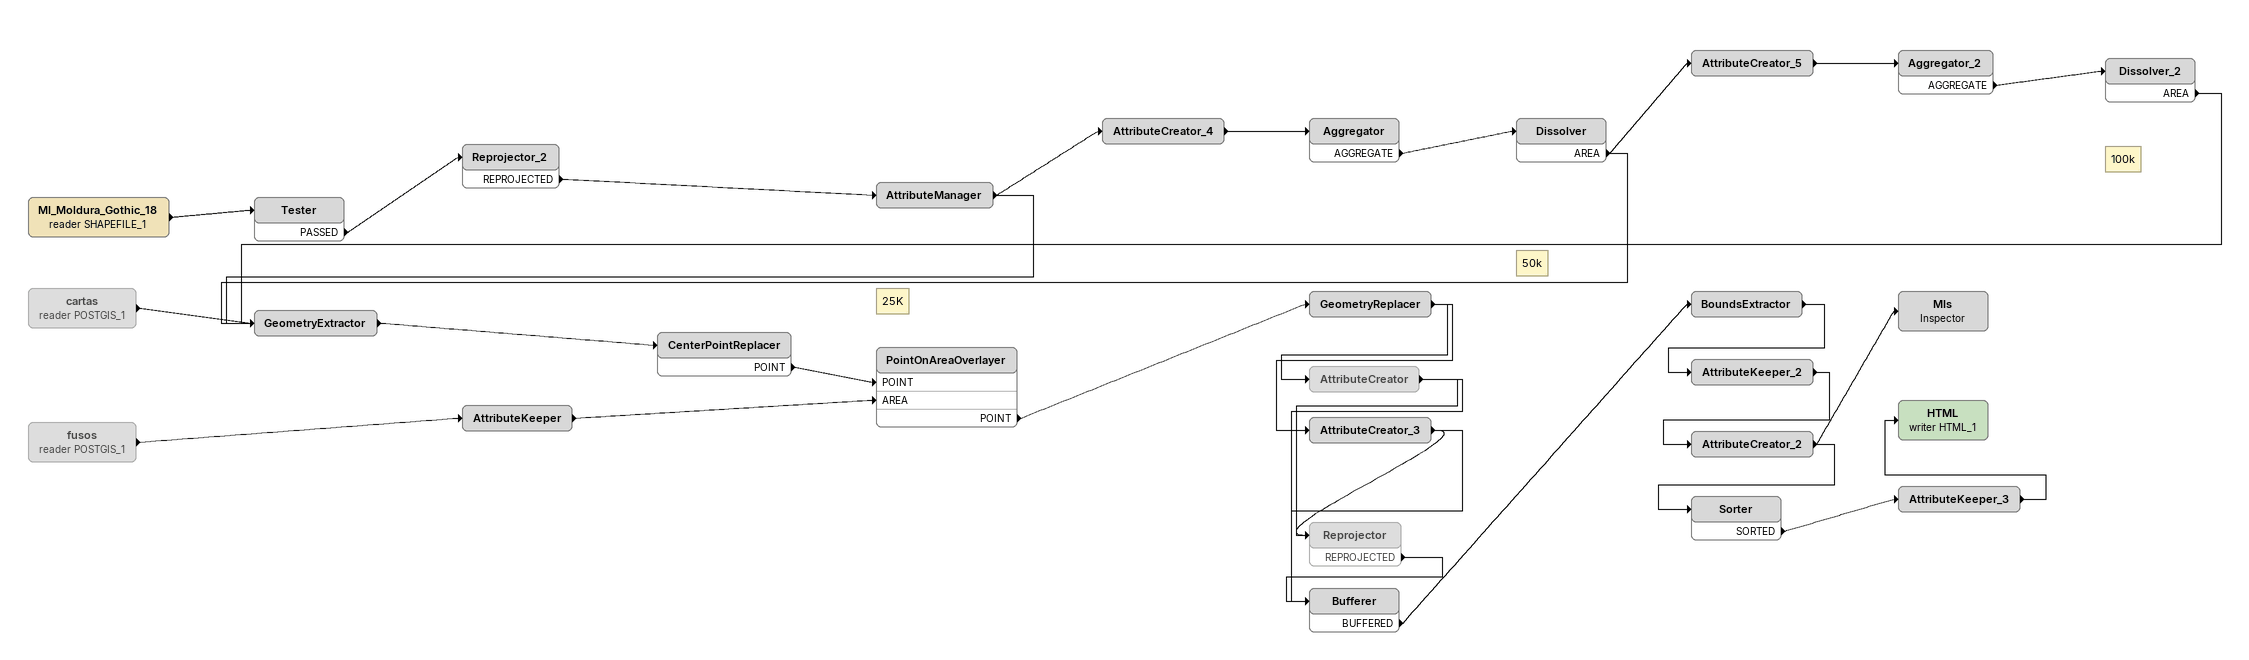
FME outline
MI_Moldura_Gothic_18 (reader SHAPEFILE_1)
    -> Tester
Tester
    PASSED -> Reprojector_2
Reprojector_2
    REPROJECTED -> AttributeManager
AttributeManager
    -> GeometryExtractor
    -> AttributeCreator_4
AttributeCreator_4
    -> Aggregator
Aggregator
    AGGREGATE -> Dissolver
Dissolver
    AREA -> GeometryExtractor
    AREA -> AttributeCreator_5
AttributeCreator_5
    -> Aggregator_2
Aggregator_2
    AGGREGATE -> Dissolver_2
Note: 100k
Dissolver_2
    AREA -> GeometryExtractor
cartas (reader POSTGIS_1) [off]
    -> GeometryExtractor
GeometryExtractor
    -> CenterPointReplacer
CenterPointReplacer
    POINT -> PointOnAreaOverlayer [POINT]
fusos (reader POSTGIS_1) [off]
    -> AttributeKeeper
AttributeKeeper
    -> PointOnAreaOverlayer [AREA]
Note: 25K
PointOnAreaOverlayer
    POINT -> GeometryReplacer
GeometryReplacer
    -> AttributeCreator
    -> AttributeCreator_3
AttributeCreator [off]
    -> Reprojector
    -> Bufferer
AttributeCreator_3
    -> Bufferer
    -> Reprojector
Reprojector [off]
    REPROJECTED -> Bufferer
Bufferer
    BUFFERED -> BoundsExtractor
Note: 50k
BoundsExtractor
    -> AttributeKeeper_2
AttributeKeeper_2
    -> AttributeCreator_2
AttributeCreator_2
    -> MIs
    -> Sorter
MIs: Inspector
Sorter
    SORTED -> AttributeKeeper_3
AttributeKeeper_3
    -> HTML (writer HTML_1)
HTML (writer HTML_1)
